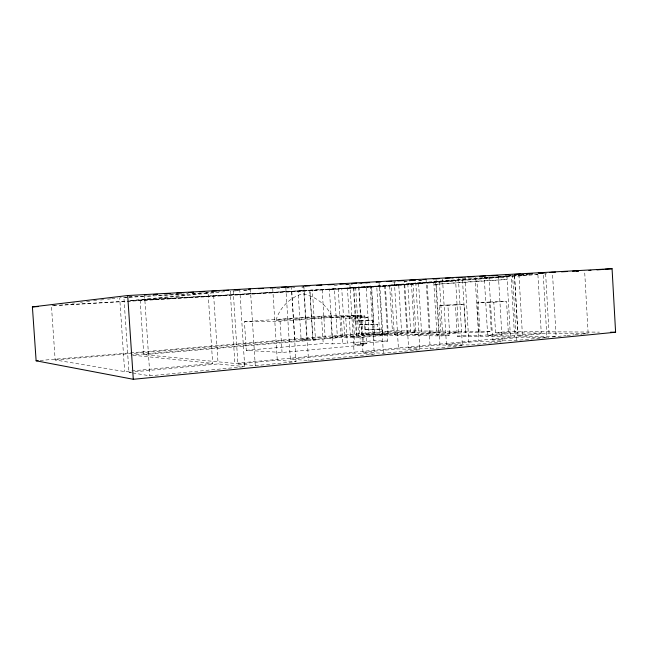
<?xml version="1.0" encoding="UTF-8"?>
<svg xmlns="http://www.w3.org/2000/svg" width="648" height="648" viewBox="0 0 648 648"><rect width="100%" height="100%" fill="white"/><g stroke="black" fill="none" stroke-linecap="round" stroke-linejoin="round"><path stroke-width="0.49" stroke-dasharray="3.24 2.43" d="M276.04 320.08C279.75 307.654 289.956 297.473 302.397 293.803C315.244 295.885 326.681 304.746 331.946 316.637A28.075 0.591 -3.6 0 1 289.17 319.812A28.075 0.591 -3.6 0 1 290.701 318.695A28.075 0.591 -3.6 0 1 331.946 316.637M72.511 303.215L74.52 302.989M80.546 302.3L82.547 302.073M86.565 301.612L89.578 301.271M93.596 300.81L96.609 300.469M100.626 300.016L103.64 299.668M107.657 299.214L110.662 298.866M111.667 298.752L117.693 298.064M128.814 296.8L131.755 296.46M55.461 305.386L51.427 305.621L55.161 359.956L124.651 371.596L212.666 363.382L208.081 292.856L129.389 300.68L303.799 290.636L306.901 340.03L131.018 355.031M217.355 291.94L220.28 291.649M509.012 275.522L511.029 275.408L514.601 337.017L234.876 363.431L143.775 354.65L140.13 299.984L225.212 291.641M132.743 372.948L149.899 375.824L244.717 366.663L239.768 289.713M233.191 290.806L237.905 363.957L255.272 365.642L296.039 361.697L291.317 286.845M285.833 287.825L290.344 359.154L308.521 360.499L374.269 354.14L369.878 282.479M361.738 283.573L358.773 283.743L362.985 352.253L383.365 353.265L419.815 349.742L415.619 279.936M406.523 281.07L404.555 281.183L408.588 347.927L430.215 348.737L462.389 345.627L458.363 277.555M442.527 279.053L446.407 344.331L469.006 344.987L501.285 341.869M488.957 276.461L492.674 339.941L516.351 340.411L540.967 338.037M541.955 337.94L548.718 337.284M552.412 336.928L566.117 335.607M567.113 335.51L574.128 334.83M575.132 334.733L582.139 334.06M583.143 333.963L588.149 333.477L584.609 270.54M237.905 363.957L277.279 360.223L296.039 361.697M290.344 359.154L354.148 353.095L374.269 354.14M362.985 352.253L398.455 348.883L419.815 349.742M408.588 347.927L439.96 344.947L462.389 345.627M446.407 344.331L478.896 341.253L502.265 341.771L498.393 275.335M492.674 339.941L522.547 337.106L546.88 337.462L543.186 272.84M288.838 287.542L286.837 287.728L290.839 287.542M493.136 277.052L484.283 277.757L487.677 335.672L510.397 335.972L541.258 333.08L537.88 274.209L535.888 274.323M127.931 297.132L123.906 297.359L128.928 372.308L130.928 372.122M134.938 371.741L218.109 363.941L244.717 366.663M514.463 275.351L517.979 336.069L549.034 333.145L588.149 333.477M439.304 305.605L447.898 304.989L449.688 335.17L441.11 335.939L439.304 305.605L455.414 304.997L457.261 336.174L466.001 335.381L480.16 335.567L510.154 332.821L495.574 332.699L493.8 302.235L477.025 302.908L478.767 332.562L491.265 331.444L489.54 302.009L477.025 302.908M487.677 335.672L517.89 332.886L541.258 333.08M387.634 341.083L374.034 340.735L347.296 343.108L345.757 318.257L358.822 318.006L360.393 343.537L387.634 341.083L387.204 333.987L369.206 334.19M364.84 315.989L354.148 316.791L354.059 315.317L353.16 315.382L354.974 344.776L366.541 343.732L364.84 315.989L330.853 317.293L332.505 343.877L347.296 343.108M495.574 332.699L508.275 331.549L599.4 332.132M354.059 315.317L321.505 316.119L244.442 321.732L246.281 350.349L282.042 352.48L363.504 345.076L361.665 315.179L353.16 315.382M246.281 350.349L323.214 343.553L332.505 343.877M430.231 334.911L458.687 332.392L455.625 280.673L411.448 283.549L414.526 334.7L430.231 334.911L427.081 282.309M433.755 281.775L506.898 276.639L433.755 281.775L436.938 335L465.612 332.448L478.767 332.562M394.268 334.433L421.524 332.084L438.672 332.221L435.683 282.236L391.279 285.152L394.268 334.433L410.856 334.651L438.672 332.221M143.775 354.65L315.495 339.949L312.368 289.996L309.89 290.207L313 339.876L341.213 337.462L356.967 337.794L387.601 335.146L441.11 335.939M414.526 334.7L442.471 332.254L458.687 332.392M312.871 339.479L337.397 337.389L334.384 288.87L298.072 291.268L301.085 339.163L312.871 339.479L309.785 290.296M344.736 336.766L369.133 334.684L366.209 287.024L329.411 289.445L332.335 336.523L344.736 336.766L341.739 288.441M401.59 331.914L374.528 334.222L371.62 286.708L398.755 285.136L401.59 331.914L388.168 331.8L361.576 334.052L358.733 287.736L371.62 286.708M350.438 336.79L374.252 334.757L382.822 334.878L379.833 285.938L355.663 287.331L347.425 288.004L350.438 336.79L358.725 336.952L382.822 334.878M415.87 332.035L406.936 331.962L379.679 334.287L376.747 286.303L412.979 284.018L415.87 332.035L388.314 334.409L361.576 334.052M387.204 333.987L382.717 334.376L382.401 329.111L364.468 329.427L364.16 324.421L359.713 324.769L359.462 320.728L354.991 321.076L354.772 317.577L345.757 318.257M59.503 305.151L303.799 290.636M40.152 360.458L392.396 330.804L491.265 331.444M55.161 359.956L294.856 339.69L306.901 340.03M301.085 339.163L325.134 337.13L337.397 337.389M332.335 336.523L356.287 334.498L369.133 334.684M298.072 291.268L334.384 288.87M140.13 299.984L338.175 288.562L384.572 285.517L482.93 277.652M364.468 329.427L382.401 329.111M329.411 289.445L366.209 287.024M347.425 288.004L379.833 285.938M483.935 277.571L490.957 277.012M497.98 276.453L500.993 276.21M509.02 275.57L511.029 275.408M498.061 276.656L505.934 276.032M520.457 274.874L524.459 274.558M359.713 324.769L377.573 324.34L377.889 329.484M398.755 285.136L358.733 287.736M376.747 286.303L412.979 284.018M391.279 285.152L435.683 282.236M411.448 283.549L455.625 280.673M484.283 277.757L534.973 274.436M535.945 274.363L537.88 274.209M53.598 305.662L389.683 286.076L537.605 274.525M544.652 273.974L546.661 273.812M354.991 321.076L372.786 320.549L373.046 324.705M358.822 318.006L368.015 317.317L368.234 320.906M244.442 321.732L280.058 321.206L361.665 315.179M455.414 304.997L464.171 304.374L466.001 335.381M493.8 302.235L506.525 301.328L508.275 331.549M520.498 275.011L527.537 274.614M128.936 297.076L146.043 296.112M147.047 296.055L154.086 295.658M158.112 295.431L188.301 293.738M192.326 293.512L197.357 293.228M205.408 292.774L213.459 292.321L218.109 363.941M507.919 275.894L516.91 275.392M520.903 275.165L530.89 274.606M143.807 296.476L119.702 297.837L124.651 371.596M147.825 296.249L187.993 293.99M192.011 293.763L202.054 293.196M206.072 292.969L208.081 292.856M244.061 290.199L248.022 289.98M301.846 286.926L303.855 286.813M345.894 284.464L348.899 284.294M418.333 280.414L421.281 280.244M462.291 277.952L464.26 277.838M236.277 290.814L230.218 291.154L234.876 363.431M243.348 290.417L249.407 290.077M276.68 288.546L279.709 288.376M286.781 287.979L294.864 287.526M301.936 287.129L303.953 287.015M334.255 285.314L337.292 285.144M345.368 284.699L352.439 284.302M360.523 283.848L362.54 283.735M392.842 282.034L395.879 281.864M403.955 281.41L410.014 281.07M419.11 280.56L422.14 280.39M451.429 278.745L453.454 278.632M462.542 278.122L467.597 277.838M489.54 302.009L506.525 301.328M447.898 304.989L464.171 304.374M330.853 317.293L354.148 316.791M354.772 317.577L368.015 317.317M359.462 320.728L372.786 320.549M364.16 324.421L377.573 324.34M436.938 335L449.688 335.17M517.979 336.069L556.097 336.571L552.444 272.33M457.261 336.174L514.601 337.017M313 339.876L315.495 339.949M360.393 343.537L366.541 343.732M354.974 344.776L363.504 345.076M133.01 355.242L212.666 363.382M128.928 372.308L131.787 372.786M144.52 295.002L149.899 375.824M250.371 289.121L255.272 365.642M341.172 316.524L342.808 342.97M338.175 288.562L341.213 337.462M322.186 289.867L325.134 337.13M321.505 316.119L323.214 343.553M303.855 286.149L308.521 360.499M291.827 291.632L294.856 339.69M280.058 321.206L282.042 352.48M272.727 288.595L277.279 360.223M407.786 283.84L410.856 334.651M404.077 284.715L406.936 331.962M394.381 281.75L398.455 348.883M389.683 286.076L392.396 330.804M385.341 285.614L388.314 334.409M384.572 285.517L387.601 335.146M379.015 281.969L383.365 353.265M371.304 286.619L374.252 334.757M373.613 333.817L374.034 340.735M355.663 287.331L358.725 336.952M353.857 287.291L356.967 337.794M353.419 288.044L356.287 334.498M349.896 284.237L354.148 353.095M476.798 278.348L480.16 335.567M475.13 277.231L478.896 341.253M465.005 277.19L469.006 344.987M462.518 280.13L465.612 332.448M439.474 281.937L442.471 332.254M436.047 279.418L439.96 344.947M426.052 279.353L430.215 348.737M418.608 283.573L421.524 332.084M545.632 273.602L549.034 333.145M518.951 274.776L522.547 337.106M514.601 276.04L517.89 332.886M512.536 274.55L516.351 340.411M506.922 275.951L510.397 335.972M476.969 281.216L433.917 284.44L507.06 279.458L476.969 281.216"/><path stroke-width="0.97" d="M32.4 306.901L127.688 295.537L612.068 268.709L615.6 332.238L133.294 379.291L36.126 360.798L32.4 306.901L38.459 306.545M236.844 290.004L239.768 289.713L234.754 289.988M248.468 289.308L250.371 289.121M365.885 282.828L368.882 282.569M376.124 282.22L380.992 281.856M411.755 280.268L415.619 279.936L409.682 280.268M423.12 279.604L426.052 279.353M459.14 277.676L462.073 277.433M36.126 360.798L38.143 360.628M493.549 275.732L497.421 275.416L491.516 275.716M505.659 275.108L508.607 274.865M539.306 273.156L543.186 272.84L538.237 273.116M542.449 273.124L544.442 272.962M550.444 272.492L552.444 272.33M576.615 271.172L578.615 271.01M588.927 270.516L590.936 270.354M596.978 269.884L603.013 269.414M605.03 269.26L612.068 268.709M144.52 295.002L146.529 294.889M153.544 294.5L157.553 294.281M164.576 293.892L170.594 293.552M176.604 293.22L181.618 292.945M188.633 292.556L193.647 292.272M199.665 291.94L204.679 291.657M211.694 291.268L216.707 290.993M223.722 290.604L228.736 290.32M258.366 288.676L263.355 288.401M270.346 288.012L275.343 287.736M281.329 287.396L286.327 287.121M304.852 286.092L309.857 285.817M316.856 285.428L321.862 285.144M327.864 284.812L333.866 284.48M339.868 284.148L344.866 283.865M351.872 283.476L356.87 283.2M362.88 282.868L368.882 282.536M386.929 281.532L391.87 281.256M397.807 280.924L403.745 280.592M433.123 278.964L439.182 278.624M445.241 278.292L450.287 278.008M456.346 277.668L458.363 277.555M467.945 277.028L473.842 276.696M479.731 276.372L485.627 276.04M514.512 274.436L520.449 274.104M526.379 273.78L532.308 273.448M549.666 272.484L555.457 272.16M561.492 271.828L567.518 271.488M572.549 271.212L578.583 270.872M610.538 332.205L615.6 332.238M127.688 295.537L133.294 379.291"/></g></svg>
